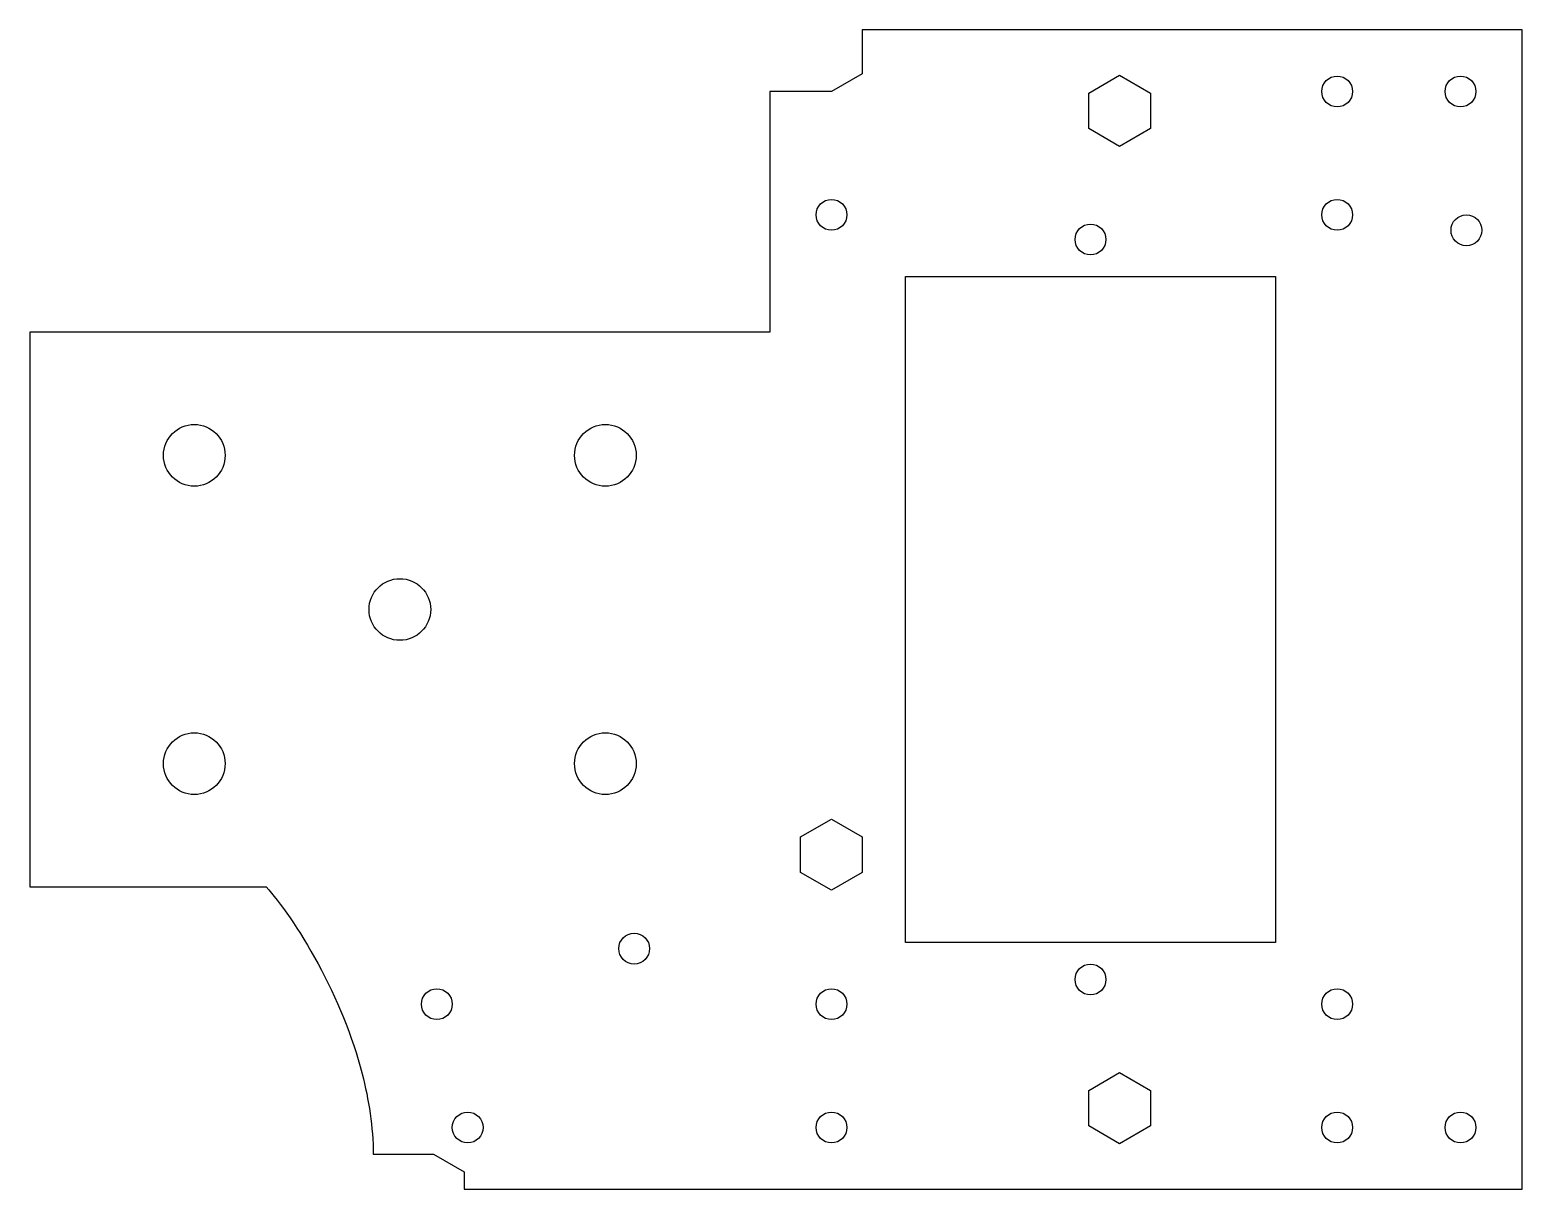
# Model space of a CAD drawing. Header units: inches. Extents: x 0 to 6.05, y -3.47 to 1.23.
import ezdxf

# ---------------------------------------------------------------- set-up
doc = ezdxf.new("R2010")
doc.units = ezdxf.units.IN
doc.header["$MEASUREMENT"] = 0

msp = doc.modelspace()

# ---------------------------------------------------------------- linework, layer by layer
msp.add_lwpolyline([(1.3924, -3.3333), (1.6358, -3.3333), (1.7608, -3.4054), (1.7608, -3.475), (6.05, -3.475), (6.05, 1.225), (3.375, 1.225), (3.375, 1.0472), (3.25, 0.975), (3, 0.975), (3, 0), (0, 0), (0, -2.25), (0.958, -2.25)])
for points in [[(4.5431, 0.9688), (4.5431, 0.8245), (4.4181, 0.7523), (4.2931, 0.8245), (4.2931, 0.9688), (4.4181, 1.041)], [(3.55, 0.225), (5.05, 0.225), (5.05, -2.475), (3.55, -2.475)], [(3.375, -2.0467), (3.375, -2.1911), (3.25, -2.2632), (3.125, -2.1911), (3.125, -2.0467), (3.25, -1.9746)], [(4.5431, -3.0745), (4.5431, -3.2188), (4.4181, -3.291), (4.2931, -3.2188), (4.2931, -3.0745), (4.4181, -3.0023)]]:
    msp.add_lwpolyline(points, close=True)
for centre, radius in [((5.3, 0.975), 0.0625), ((5.8, 0.975), 0.0625), ((3.25, 0.475), 0.0625), ((5.3, 0.475), 0.0625), ((4.3, 0.375), 0.0625), ((5.8241, 0.4125), 0.0625), ((0.6667, -0.5), 0.125), ((2.3333, -0.5), 0.125), ((1.5, -1.125), 0.125), ((0.6667, -1.75), 0.125), ((2.3333, -1.75), 0.125), ((2.45, -2.5), 0.0625), ((4.3, -2.625), 0.0625), ((1.65, -2.725), 0.0625), ((3.25, -2.725), 0.0625), ((5.3, -2.725), 0.0625), ((1.775, -3.225), 0.0625), ((3.25, -3.225), 0.0625), ((5.3, -3.225), 0.0625), ((5.8, -3.225), 0.0625)]:
    msp.add_circle(centre, radius)
msp.add_open_spline([(0.958, -2.25), (1.012, -2.3095), (1.092, -2.4201), (1.2439, -2.7003), (1.3075, -2.8532), (1.3745, -3.1136), (1.3913, -3.2234), (1.3924, -3.3333)], degree=3, knots=[0, 0, 0, 0, 0.611966, 0.611966, 1.212652, 1.212652, 1.627997, 1.627997, 1.627997, 1.627997])

doc.saveas('drawing.dxf')
